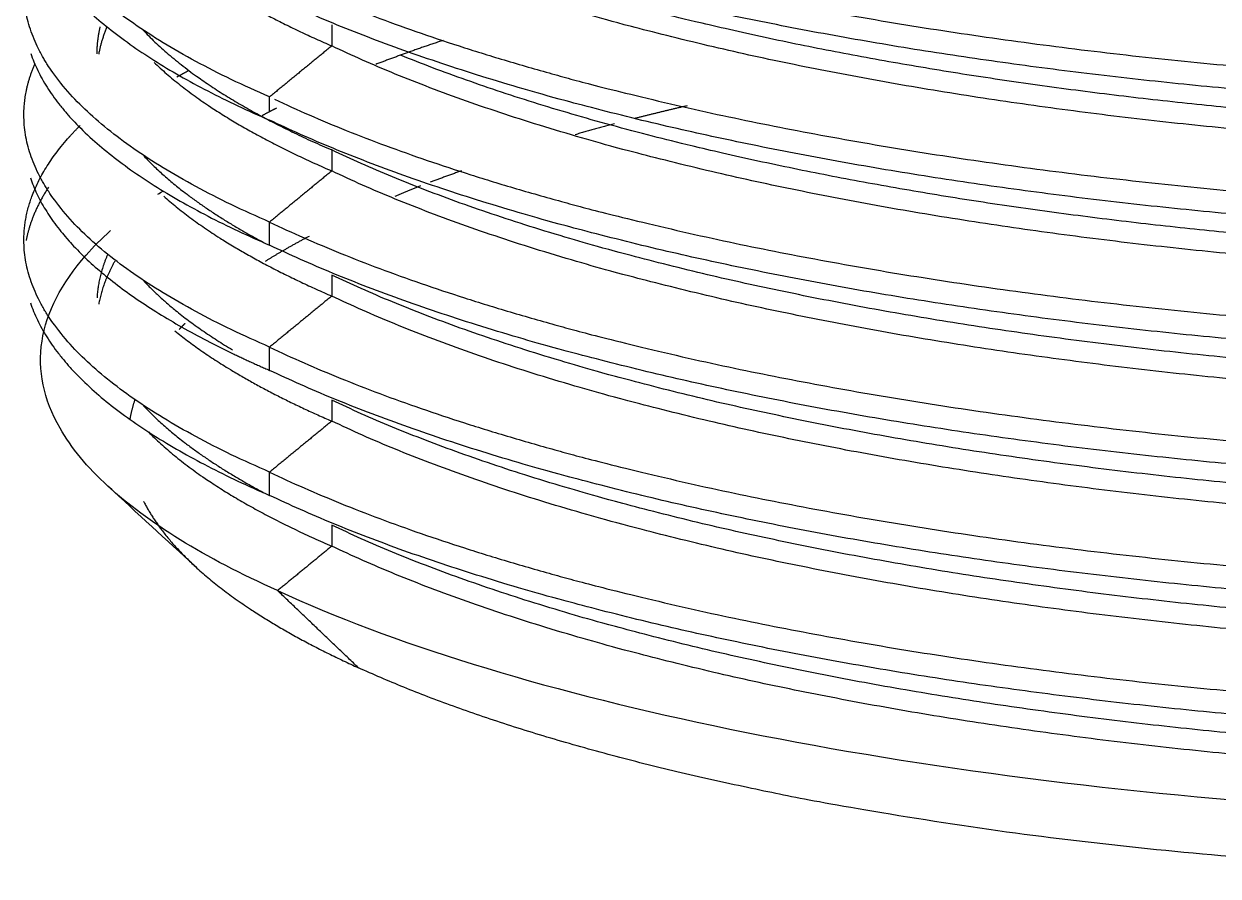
# Model space of a CAD drawing. Header units: millimetres. Extents: x 4812 to 5406, y -603 to -183.
# Drawn here: x 5304.5 to 5315.96, y -537.13 to -528.95 of the extents above; entities that cross this region are included whole.
import ezdxf

# ---------------------------------------------------------------- set-up
doc = ezdxf.new("R2010")
doc.units = ezdxf.units.MM
doc.header["$LTSCALE"] = 0.1
doc.layers.get('0').update_dxf_attribs({"lineweight": 13})

msp = doc.modelspace()

# ---------------------------------------------------------------- linework, layer by layer
at = {"lineweight": -3}
for points, weights, knots in [([(5306.853, -527.248), (5310.316, -528.9), (5316.76, -529.407), (5323.205, -529.913), (5328.855, -529.022), (5334.506, -528.131), (5336.053, -526.408), (5336.495, -525.916), (5336.495, -525.41)], [1, 0.923879532511, 1, 0.923879532511, 1, 0.923879532511, 1, 0.976999908643, 0.967898949015], [-53.02302, -53.02302, -53.02302, -39.767265, -39.767265, -26.51151, -26.51151, -13.255755, -13.255755, -9.250478, -9.250478, -9.250478]), ([(5335.257, -526.094), (5333.662, -527.655), (5328.49, -528.468), (5323.086, -529.316), (5316.924, -528.829), (5310.761, -528.341), (5307.45, -526.758)], [0.994215826795, 0.926890737617, 1, 0.923879532511, 1, 0.923879532511, 1], [-37.526256, -37.526256, -37.526256, -25.351796, -25.351796, -12.675898, -12.675898, 0, 0, 0]), ([(5306.853, -528.449), (5310.316, -530.1), (5316.76, -530.607), (5323.205, -531.114), (5328.855, -530.223), (5334.506, -529.331), (5336.053, -527.609), (5336.495, -527.116), (5336.495, -526.611)], [1, 0.923879532511, 1, 0.923879532511, 1, 0.923879532511, 1, 0.976999908643, 0.967898949015], [-53.02302, -53.02302, -53.02302, -39.767265, -39.767265, -26.51151, -26.51151, -13.255755, -13.255755, -9.250478, -9.250478, -9.250478]), ([(5335.297, -527.255), (5333.739, -528.843), (5328.49, -529.668), (5323.086, -530.517), (5316.924, -530.029), (5310.761, -529.541), (5307.45, -527.959)], [0.996079364981, 0.925893114436, 1, 0.923879532511, 1, 0.923879532511, 1], [-37.692384, -37.692384, -37.692384, -25.351796, -25.351796, -12.675898, -12.675898, 0, 0, 0]), ([(5334.496, -527.699), (5332.453, -528.677), (5328.855, -529.245), (5323.205, -530.136), (5316.76, -529.629), (5310.394, -529.129), (5306.925, -527.505)], [0.965590945302, 0.950151436096, 1, 0.923879532511, 1, 0.924733708327, 0.998310818411], [-35.192228, -35.192228, -35.192228, -26.51151, -26.51151, -13.255755, -13.255755, -0.148748, -0.148748, -0.148748]), ([(5306.9, -529.671), (5310.367, -531.305), (5316.76, -531.807), (5323.205, -532.314), (5328.855, -531.423), (5334.506, -530.532), (5336.053, -528.809), (5336.495, -528.317), (5336.495, -527.811)], [0.998895132516, 0.924436034735, 1, 0.923879532511, 1, 0.923879532511, 1, 0.976999908643, 0.967898949015], [-52.926109, -52.926109, -52.926109, -39.767265, -39.767265, -26.51151, -26.51151, -13.255755, -13.255755, -9.250478, -9.250478, -9.250478]), ([(5333.8, -528.031), (5331.853, -528.938), (5328.49, -529.466), (5323.086, -530.315), (5316.924, -529.828), (5311.444, -529.394), (5308.127, -528.054)], [0.96495720036, 0.951223225428, 1, 0.923879532511, 1, 0.931738293437, 0.98590517242], [-33.474308, -33.474308, -33.474308, -25.351796, -25.351796, -12.675898, -12.675898, -1.308674, -1.308674, -1.308674]), ([(5335.212, -528.539), (5333.579, -530.069), (5328.49, -530.868), (5323.086, -531.717), (5316.924, -531.229), (5310.761, -530.742), (5307.45, -529.159)], [0.992234403483, 0.927983603721, 1, 0.923879532511, 1, 0.923879532511, 1], [-37.344267, -37.344267, -37.344267, -25.351796, -25.351796, -12.675898, -12.675898, 0, 0, 0]), ([(5334.496, -528.899), (5332.453, -529.878), (5328.855, -530.445), (5323.205, -531.336), (5316.76, -530.83), (5310.316, -530.323), (5306.853, -528.672)], [0.965590945302, 0.950151436096, 1, 0.923879532511, 1, 0.923879532511, 1], [-35.192228, -35.192228, -35.192228, -26.51151, -26.51151, -13.255755, -13.255755, 0, 0, 0]), ([(5306.853, -530.85), (5310.316, -532.501), (5316.76, -533.008), (5323.205, -533.514), (5328.855, -532.623), (5334.506, -531.732), (5336.053, -530.009), (5336.495, -529.517), (5336.495, -529.012)], [1, 0.923879532511, 1, 0.923879532511, 1, 0.923879532511, 1, 0.976999908643, 0.967898949015], [-53.02302, -53.02302, -53.02302, -39.767265, -39.767265, -26.51151, -26.51151, -13.255755, -13.255755, -9.250478, -9.250478, -9.250478]), ([(5333.729, -529.264), (5331.788, -530.149), (5328.49, -530.667), (5323.086, -531.516), (5316.924, -531.028), (5311.428, -530.593), (5308.109, -529.248)], [0.964476796638, 0.952113273017, 1, 0.923879532511, 1, 0.931548286321, 0.986207669044], [-33.326094, -33.326094, -33.326094, -25.351796, -25.351796, -12.675898, -12.675898, -1.277033, -1.277033, -1.277033]), ([(5335.215, -529.736), (5333.584, -531.268), (5328.49, -532.069), (5323.086, -532.917), (5316.924, -532.43), (5310.761, -531.942), (5307.45, -530.359)], [0.992350956302, 0.927918346508, 1, 0.923879532511, 1, 0.923879532511, 1], [-37.355134, -37.355134, -37.355134, -25.351796, -25.351796, -12.675898, -12.675898, 0, 0, 0]), ([(5304.495, -531.024), (5304.495, -530.518), (5304.937, -530.026), (5304.984, -529.974), (5305.035, -529.922)], [0.967898949015, 0.976999908643, 1, 0.997522226034, 0.995205758588], [-43.772542, -43.772542, -43.772542, -39.767265, -39.767265, -39.335781, -39.335781, -39.335781]), ([(5334.496, -530.099), (5332.453, -531.078), (5328.855, -531.646), (5323.205, -532.537), (5316.76, -532.03), (5310.316, -531.523), (5306.853, -529.872)], [0.965590945302, 0.950151436096, 1, 0.923879532511, 1, 0.923879532511, 1], [-35.192228, -35.192228, -35.192228, -26.51151, -26.51151, -13.255755, -13.255755, 0, 0, 0]), ([(5333.891, -530.389), (5331.937, -531.326), (5328.49, -531.867), (5323.086, -532.716), (5316.924, -532.228), (5310.761, -531.741), (5307.45, -530.158)], [0.96565146601, 0.95005413795, 1, 0.923879532511, 1, 0.923879532511, 1], [-33.66899, -33.66899, -33.66899, -25.351796, -25.351796, -12.675898, -12.675898, 0, 0, 0]), ([(5306.853, -532.05), (5310.316, -533.701), (5316.76, -534.208), (5323.205, -534.715), (5328.855, -533.824), (5334.506, -532.933), (5336.053, -531.21), (5336.495, -530.717), (5336.495, -530.212)], [1, 0.923879532511, 1, 0.923879532511, 1, 0.923879532511, 1, 0.976999908643, 0.967898949015], [-53.02302, -53.02302, -53.02302, -39.767265, -39.767265, -26.51151, -26.51151, -13.255755, -13.255755, -9.250478, -9.250478, -9.250478]), ([(5334.496, -531.3), (5332.453, -532.279), (5328.855, -532.846), (5323.205, -533.737), (5316.76, -533.23), (5310.316, -532.724), (5306.853, -531.072)], [0.965590945302, 0.950151436096, 1, 0.923879532511, 1, 0.923879532511, 1], [-35.192228, -35.192228, -35.192228, -26.51151, -26.51151, -13.255755, -13.255755, 0, 0, 0]), ([(5335.088, -531.049), (5333.369, -532.503), (5328.49, -533.269), (5323.086, -534.118), (5316.924, -533.63), (5310.761, -533.142), (5307.45, -531.56)], [0.98748933823, 0.9307560737, 1, 0.923879532511, 1, 0.923879532511, 1], [-36.882584, -36.882584, -36.882584, -25.351796, -25.351796, -12.675898, -12.675898, 0, 0, 0]), ([(5306.853, -533.25), (5310.316, -534.902), (5316.76, -535.408), (5323.205, -535.915), (5328.855, -535.024), (5334.506, -534.133), (5336.053, -532.41), (5336.495, -531.918), (5336.495, -531.412)], [1, 0.923879532511, 1, 0.923879532511, 1, 0.923879532511, 1, 0.976999908643, 0.967898949015], [-53.02302, -53.02302, -53.02302, -39.767265, -39.767265, -26.51151, -26.51151, -13.255755, -13.255755, -9.250478, -9.250478, -9.250478]), ([(5333.891, -531.59), (5331.937, -532.526), (5328.49, -533.068), (5323.086, -533.916), (5316.924, -533.429), (5310.761, -532.941), (5307.45, -531.358)], [0.96565146601, 0.95005413795, 1, 0.923879532511, 1, 0.923879532511, 1], [-33.66899, -33.66899, -33.66899, -25.351796, -25.351796, -12.675898, -12.675898, 0, 0, 0]), ([(5335.227, -532.126), (5333.606, -533.666), (5328.49, -534.469), (5323.086, -535.318), (5316.924, -534.83), (5310.761, -534.343), (5307.45, -532.76)], [0.992865335808, 0.927631831228, 1, 0.923879532511, 1, 0.923879532511, 1], [-37.402846, -37.402846, -37.402846, -25.351796, -25.351796, -12.675898, -12.675898, 0, 0, 0]), ([(5334.496, -532.5), (5332.453, -533.479), (5328.855, -534.046), (5323.205, -534.937), (5316.76, -534.431), (5310.316, -533.924), (5306.853, -532.273)], [0.965590945302, 0.950151436096, 1, 0.923879532511, 1, 0.923879532511, 1], [-35.192228, -35.192228, -35.192228, -26.51151, -26.51151, -13.255755, -13.255755, 0, 0, 0]), ([(5333.891, -532.79), (5331.937, -533.726), (5328.49, -534.268), (5323.086, -535.117), (5316.924, -534.629), (5310.761, -534.141), (5307.45, -532.559)], [0.96565146601, 0.95005413795, 1, 0.923879532511, 1, 0.923879532511, 1], [-33.66899, -33.66899, -33.66899, -25.351796, -25.351796, -12.675898, -12.675898, 0, 0, 0]), ([(5335.308, -533.246), (5333.759, -534.842), (5328.49, -535.67), (5323.086, -536.519), (5316.924, -536.031), (5310.761, -535.543), (5307.45, -533.96)], [0.996594578919, 0.925622135959, 1, 0.923879532511, 1, 0.923879532511, 1], [-37.737509, -37.737509, -37.737509, -25.351796, -25.351796, -12.675898, -12.675898, 0, 0, 0]), ([(5334.496, -533.7), (5332.453, -534.679), (5328.855, -535.247), (5323.205, -536.138), (5316.76, -535.631), (5310.316, -535.125), (5306.853, -533.473)], [0.965590945302, 0.950151436096, 1, 0.923879532511, 1, 0.923879532511, 1], [-35.192228, -35.192228, -35.192228, -26.51151, -26.51151, -13.255755, -13.255755, 0, 0, 0]), ([(5333.891, -533.99), (5331.937, -534.927), (5328.49, -535.468), (5323.086, -536.317), (5316.924, -535.829), (5310.761, -535.342), (5307.45, -533.759)], [0.96565146601, 0.95005413795, 1, 0.923879532511, 1, 0.923879532511, 1], [-33.66899, -33.66899, -33.66899, -25.351796, -25.351796, -12.675898, -12.675898, 0, 0, 0]), ([(5334.848, -534.157), (5332.029, -536.748), (5322.403, -537.092), (5312.777, -537.436), (5307.706, -535.128)], [1, 0.839597193736, 1, 0.839597193736, 1], [12.668586, 12.668586, 12.668586, 29.896238, 29.896238, 47.12389, 47.12389, 47.12389])]:
    msp.add_rational_spline(points, weights, degree=2, knots=knots, dxfattribs=at)
for points, weights in [([(5306.853, -529.649), (5304.495, -528.627), (5304.495, -527.422)], [1, 0.946879623868, 0.967898949015]), ([(5304.558, -528.025), (5304.892, -529.022), (5306.853, -529.872)], [0.963055956244, 0.95542190987, 1]), ([(5305.814, -528.18), (5306.387, -528.699), (5307.45, -529.159)], [0.965911115997, 0.974234094194, 1]), ([(5306.853, -530.85), (5304.495, -529.827), (5304.495, -528.623)], [1, 0.946879623868, 0.967898949015]), ([(5305.225, -528.977), (5305.195, -529.105), (5305.195, -529.234)], [0.973676665454, 0.970302919211, 0.967898949015]), ([(5305.293, -528.975), (5305.237, -529.106), (5305.213, -529.237)], [0.979706395125, 0.975434651406, 0.972189990232]), ([(5305.637, -529.004), (5306.205, -529.619), (5307.45, -530.158)], [0.963628231216, 0.969956210047, 1]), ([(5308.518, -529.106), (5308.18, -529.218), (5307.874, -529.336)], [0.96239072893, 0.961652310678, 0.96212299807]), ([(5304.561, -529.232), (5304.899, -530.225), (5306.853, -531.072)], [0.963003194886, 0.955577821409, 1]), ([(5304.495, -529.823), (5304.495, -529.578), (5304.6, -529.334)], [0.967898949015, 0.972293429274, 0.979928531197]), ([(5305.745, -529.317), (5306.32, -529.871), (5307.45, -530.359)], [0.964958069302, 0.972657850014, 1]), ([(5306.082, -529.393), (5306.022, -529.426), (5305.963, -529.459)], [0.96970480654, 0.970460735146, 0.97129025359]), ([(5306.853, -532.05), (5304.495, -531.028), (5304.495, -529.823)], [1, 0.946879623868, 0.967898949015]), ([(5306.918, -529.757), (5306.849, -529.792), (5306.782, -529.828)], [0.967309755009, 0.968019730745, 0.968823573632]), ([(5310.86, -529.734), (5310.604, -529.793), (5310.358, -529.856)], [0.920462466919, 0.915832715206, 0.911678203998]), ([(5310.163, -529.907), (5309.971, -529.958), (5309.786, -530.011)], [0.908452982074, 0.905348171115, 0.902534654573]), ([(5305.646, -530.214), (5306.053, -530.651), (5306.809, -531.052)], [0.963729759969, 0.968345066756, 0.984860447037]), ([(5308.695, -530.358), (5308.541, -530.412), (5308.394, -530.468)], [0.887926822233, 0.886166797341, 0.884653266362]), ([(5304.731, -530.516), (5304.566, -530.77), (5304.516, -531.028)], [0.988420246569, 0.978624214199, 0.972452068143]), ([(5304.558, -530.425), (5304.86, -531.326), (5306.503, -532.113)], [0.963055956244, 0.956157460833, 0.991894394362]), ([(5308.303, -530.503), (5308.177, -530.552), (5308.056, -530.603)], [0.883735069889, 0.882486892062, 0.881424732488]), ([(5305.837, -530.602), (5306.409, -531.109), (5307.45, -531.56)], [0.966247754812, 0.97474457205, 1]), ([(5307.232, -530.987), (5307.007, -531.105), (5306.81, -531.228)], [0.876123892197, 0.875294308944, 0.875365446139]), ([(5306.853, -533.25), (5304.495, -532.228), (5304.495, -531.024)], [1, 0.946879623868, 0.967898949015]), ([(5305.298, -531.164), (5305.208, -531.369), (5305.197, -531.576)], [0.980067197279, 0.973287687829, 0.969043658907]), ([(5305.368, -531.225), (5305.251, -531.43), (5305.213, -531.638)], [0.985042797046, 0.977328438718, 0.972189990232]), ([(5305.637, -531.405), (5305.956, -531.751), (5306.497, -532.076)], [0.963628231216, 0.967175492004, 0.978175118931]), ([(5304.558, -531.626), (5304.892, -532.623), (5306.853, -533.473)], [0.963055956244, 0.95542190987, 1]), ([(5305.945, -531.894), (5306.504, -532.351), (5307.45, -532.76)], [0.967911017698, 0.977015151015, 1]), ([(5306.041, -531.823), (5306.012, -531.852), (5305.984, -531.881)], [0.880729117512, 0.881229156408, 0.881775763643]), ([(5306.503, -532.113), (5306.672, -532.194), (5306.853, -532.273)], [0.991894394362, 0.995704839148, 1]), ([(5305.56, -532.553), (5305.528, -532.648), (5305.512, -532.742)], [0.900237132773, 0.903691740564, 0.907626075359]), ([(5305.637, -532.605), (5306.048, -533.05), (5306.82, -533.459)], [0.963628231216, 0.968195968698, 0.985120625743]), ([(5305.691, -532.864), (5306.264, -533.448), (5307.45, -533.96)], [0.964262596699, 0.971342290896, 1]), ([(5305.644, -533.53), (5305.807, -533.849), (5306.142, -534.157)], [0.949960594353, 0.971787274043, 1]), ([(5306.142, -534.157), (5306.701, -534.67), (5307.706, -535.128)], [1, 0.991882217628, 1])]:
    msp.add_rational_spline(points, weights, degree=2, dxfattribs=at)
for points, degree in [([(5307.45, -528.958), (5307.45, -529.058), (5307.45, -529.159)], 2), ([(5307.45, -529.159), (5307.151, -529.404), (5306.853, -529.649)], 2), ([(5306.853, -529.795), (5306.853, -529.722), (5306.853, -529.649)], 2), ([(5307.45, -530.158), (5307.45, -530.259), (5307.45, -530.359)], 2), ([(5307.45, -530.359), (5307.151, -530.604), (5306.853, -530.85)], 2), ([(5305.781, -530.583), (5305.797, -530.572), (5305.814, -530.561), (5305.83, -530.55)], 3), ([(5306.853, -531.072), (5306.853, -530.961), (5306.853, -530.85)], 2), ([(5307.45, -531.358), (5307.45, -531.459), (5307.45, -531.56)], 2), ([(5307.45, -531.56), (5307.151, -531.805), (5306.853, -532.05)], 2), ([(5306.853, -532.273), (5306.853, -532.161), (5306.853, -532.05)], 2), ([(5307.45, -532.559), (5307.45, -532.659), (5307.45, -532.76)], 2), ([(5307.45, -532.76), (5307.151, -533.005), (5306.853, -533.25)], 2), ([(5306.853, -533.473), (5306.853, -533.362), (5306.853, -533.25)], 2), ([(5306.142, -534.157), (5305.862, -533.9), (5305.582, -533.642), (5305.302, -533.385)], 3), ([(5306.93, -534.387), (5306.226, -534.071), (5305.682, -533.735), (5305.302, -533.385)], 3), ([(5307.45, -533.759), (5307.45, -533.86), (5307.45, -533.96)], 2), ([(5307.45, -533.96), (5307.19, -534.174), (5306.93, -534.387)], 2), ([(5307.706, -535.128), (5307.318, -534.757), (5306.93, -534.387)], 2)]:
    msp.add_open_spline(points, degree=degree, dxfattribs=at)
for points, knots in [([(5305.302, -533.385), (5305.103, -533.203), (5304.95, -533.017), (5304.526, -532.274), (5304.614, -531.708), (5305.162, -531.088), (5305.24, -531.01), (5305.326, -530.932)], [4.139644, 4.139644, 4.139644, 4.139644, 6.297816, 6.297816, 12.595633, 12.595633, 13.508508, 13.508508, 13.508508, 13.508508]), ([(5306.93, -534.387), (5308.028, -534.893), (5309.44, -535.33), (5312.788, -536.036), (5314.688, -536.295), (5320.675, -536.741), (5325.056, -536.583), (5331.832, -535.492), (5334.338, -534.618), (5335.44, -533.612)], [0, 0, 0, 0, 6.297816, 6.297816, 12.595633, 12.595633, 25.191266, 25.191266, 36.992815, 36.992815, 36.992815, 36.992815])]:
    msp.add_open_spline(points, degree=3, knots=knots, dxfattribs=at)

doc.saveas('drawing.dxf')
